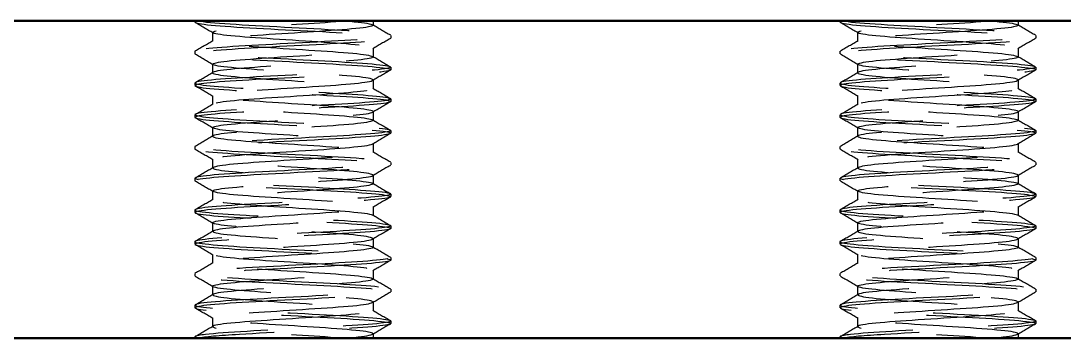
# Model space of a CAD drawing. Header units: millimetres. Extents: x 0 to 420, y 0 to 297.
# Drawn here: x 129.36 to 145.8, y 79.97 to 84.97 of the extents above; entities that cross this region are included whole.
import ezdxf

# ---------------------------------------------------------------- set-up
doc = ezdxf.new("R2010")
doc.units = ezdxf.units.MM
doc.header["$LTSCALE"] = 0.75
doc.linetypes.add('HIDDEN2', pattern=[4.7625, 3.175, -1.5875])
doc.layers.add('Hidden', color=7, linetype='HIDDEN2', lineweight=25)
doc.layers.add('Visible', color=7, linetype='Continuous', lineweight=50)

msp = doc.modelspace()

# ---------------------------------------------------------------- linework, layer by layer
at = {"layer": 'Hidden'}
for p, q in [((132.106, 84.968), (132.106, 84.948)), ((134.913, 84.968), (134.913, 84.9)), ((142.266, 84.968), (142.266, 84.948)), ((145.073, 84.968), (145.073, 84.9)), ((132.384, 84.787), (132.384, 84.65)), ((135.192, 84.739), (135.192, 84.698)), ((142.544, 84.787), (142.544, 84.65)), ((145.352, 84.739), (145.352, 84.698)), ((132.106, 84.489), (132.106, 84.448)), ((134.913, 84.537), (134.913, 84.4)), ((142.266, 84.489), (142.266, 84.448)), ((145.073, 84.537), (145.073, 84.4)), ((132.384, 84.287), (132.384, 84.15)), ((135.192, 84.239), (135.192, 84.198)), ((142.544, 84.287), (142.544, 84.15)), ((145.352, 84.239), (145.352, 84.198)), ((132.106, 83.989), (132.106, 83.948)), ((134.913, 84.037), (134.913, 83.9)), ((142.266, 83.989), (142.266, 83.948)), ((145.073, 84.037), (145.073, 83.9)), ((132.384, 83.787), (132.384, 83.65)), ((135.192, 83.739), (135.192, 83.698)), ((142.544, 83.787), (142.544, 83.65)), ((145.352, 83.739), (145.352, 83.698)), ((132.106, 83.489), (132.106, 83.448)), ((134.913, 83.537), (134.913, 83.4)), ((142.266, 83.489), (142.266, 83.448)), ((145.073, 83.537), (145.073, 83.4)), ((132.384, 83.287), (132.384, 83.15)), ((135.192, 83.239), (135.192, 83.198)), ((142.544, 83.287), (142.544, 83.15)), ((145.352, 83.239), (145.352, 83.198)), ((132.106, 82.989), (132.106, 82.948)), ((134.913, 83.037), (134.913, 82.9)), ((142.266, 82.989), (142.266, 82.948)), ((145.073, 83.037), (145.073, 82.9)), ((132.384, 82.787), (132.384, 82.65)), ((135.192, 82.739), (135.192, 82.698)), ((142.544, 82.787), (142.544, 82.65)), ((145.352, 82.739), (145.352, 82.698)), ((132.106, 82.489), (132.106, 82.448)), ((134.913, 82.537), (134.913, 82.4)), ((142.266, 82.489), (142.266, 82.448)), ((145.073, 82.537), (145.073, 82.4)), ((132.384, 82.287), (132.384, 82.15)), ((135.192, 82.239), (135.192, 82.198)), ((142.544, 82.287), (142.544, 82.15)), ((145.352, 82.239), (145.352, 82.198)), ((134.913, 82.037), (134.913, 81.9)), ((145.073, 82.037), (145.073, 81.9)), ((132.106, 81.989), (132.106, 81.948)), ((142.266, 81.989), (142.266, 81.948)), ((132.384, 81.787), (132.384, 81.65)), ((135.192, 81.739), (135.192, 81.698)), ((142.544, 81.787), (142.544, 81.65)), ((145.352, 81.739), (145.352, 81.698)), ((134.913, 81.537), (134.913, 81.4)), ((145.073, 81.537), (145.073, 81.4)), ((132.106, 81.489), (132.106, 81.448)), ((142.266, 81.489), (142.266, 81.448)), ((132.384, 81.287), (132.384, 81.15)), ((135.192, 81.239), (135.192, 81.198)), ((142.544, 81.287), (142.544, 81.15)), ((145.352, 81.239), (145.352, 81.198)), ((134.913, 81.037), (134.913, 80.9)), ((145.073, 81.037), (145.073, 80.9)), ((132.106, 80.989), (132.106, 80.948)), ((142.266, 80.989), (142.266, 80.948)), ((132.384, 80.787), (132.384, 80.65)), ((135.192, 80.739), (135.192, 80.698)), ((142.544, 80.787), (142.544, 80.65)), ((145.352, 80.739), (145.352, 80.698)), ((134.913, 80.537), (134.913, 80.4)), ((145.073, 80.537), (145.073, 80.4)), ((132.106, 80.489), (132.106, 80.448)), ((142.266, 80.489), (142.266, 80.448)), ((132.384, 80.287), (132.384, 80.15)), ((135.192, 80.239), (135.192, 80.198)), ((142.544, 80.287), (142.544, 80.15)), ((145.352, 80.239), (145.352, 80.198)), ((134.913, 80.037), (134.913, 79.968)), ((145.073, 80.037), (145.073, 79.968)), ((132.106, 79.989), (132.106, 79.968)), ((142.266, 79.989), (142.266, 79.968))]:
    msp.add_line(p, q, dxfattribs=at)
for points, knots in [([(132.158, 84.968), (131.996, 84.936), (132.25, 84.904), (132.766, 84.871), (133.281, 84.839), (134.021, 84.806), (134.535, 84.774), (135.049, 84.742), (135.301, 84.709), (135.139, 84.677), (134.977, 84.645), (134.411, 84.612), (133.787, 84.58), (133.163, 84.548), (132.522, 84.515), (132.254, 84.483), (131.986, 84.451), (132.108, 84.418), (132.546, 84.386), (132.984, 84.354), (133.707, 84.322), (134.278, 84.289), (134.849, 84.257), (135.229, 84.225), (135.188, 84.193), (135.148, 84.16), (134.691, 84.128), (134.093, 84.096), (133.495, 84.064), (132.798, 84.032), (132.42, 83.999), (132.043, 83.967), (132.011, 83.935), (132.343, 83.903), (132.675, 83.871), (133.349, 83.839), (133.96, 83.807), (134.569, 83.774), (135.075, 83.742), (135.172, 83.71), (135.27, 83.678), (134.954, 83.646), (134.414, 83.614), (133.874, 83.582), (133.146, 83.55), (132.666, 83.518), (132.187, 83.486), (131.988, 83.454), (132.187, 83.422), (132.387, 83.39), (132.972, 83.358), (133.592, 83.326), (134.212, 83.294), (134.827, 83.262), (135.069, 83.23), (135.311, 83.198), (135.165, 83.166), (134.719, 83.134), (134.258, 83.101), (133.509, 83.068), (132.941, 83.035), (132.375, 83.002), (132.03, 82.969), (132.122, 82.936), (132.213, 82.903), (132.731, 82.871), (133.355, 82.838), (133.965, 82.806), (134.634, 82.774), (134.961, 82.742), (135.294, 82.709), (135.248, 82.677), (134.853, 82.644), (134.458, 82.611), (133.742, 82.579), (133.146, 82.546), (132.55, 82.514), (132.115, 82.481), (132.106, 82.449), (132.097, 82.416), (132.513, 82.384), (133.101, 82.352), (133.688, 82.319), (134.405, 82.287), (134.815, 82.254), (135.225, 82.222), (135.302, 82.19), (134.999, 82.158), (134.697, 82.125), (134.038, 82.093), (133.419, 82.061), (132.802, 82.029), (132.268, 81.996), (132.139, 81.964), (132.01, 81.932), (132.294, 81.9), (132.82, 81.868), (133.345, 81.836), (134.076, 81.804), (134.574, 81.772), (135.071, 81.739), (135.303, 81.707), (135.131, 81.675), (134.959, 81.643), (134.395, 81.611), (133.777, 81.579), (133.161, 81.547), (132.531, 81.516), (132.261, 81.484), (131.983, 81.451), (132.107, 81.418), (132.556, 81.385), (133.004, 81.353), (133.741, 81.32), (134.313, 81.287), (134.882, 81.255), (135.247, 81.222), (135.184, 81.19), (135.121, 81.157), (134.638, 81.125), (134.029, 81.093), (133.422, 81.06), (132.733, 81.028), (132.378, 80.996), (132.024, 80.964), (132.026, 80.931), (132.384, 80.899), (132.74, 80.867), (133.425, 80.835), (134.028, 80.803), (134.629, 80.771), (135.109, 80.739), (135.181, 80.707), (135.255, 80.674), (134.894, 80.641), (134.323, 80.609), (133.756, 80.576), (133.023, 80.544), (132.572, 80.511), (132.124, 80.479), (131.985, 80.447), (132.238, 80.415), (132.489, 80.383), (133.111, 80.35), (133.732, 80.318), (134.364, 80.286), (134.95, 80.253), (135.129, 80.22), (135.305, 80.188), (135.074, 80.156), (134.576, 80.124), (134.074, 80.092), (133.333, 80.059), (132.806, 80.027), (132.491, 80.007), (132.255, 79.988), (132.158, 79.968)], [13.875934, 13.875934, 13.875934, 13.875934, 15.098656, 15.098656, 15.098656, 16.320212, 16.320212, 16.320212, 17.540627, 17.540627, 17.540627, 18.759927, 18.759927, 18.759927, 19.978139, 19.978139, 19.978139, 21.195288, 21.195288, 21.195288, 22.411399, 22.411399, 22.411399, 23.626498, 23.626498, 23.626498, 24.840609, 24.840609, 24.840609, 26.053758, 26.053758, 26.053758, 27.26597, 27.26597, 27.26597, 28.477267, 28.477267, 28.477267, 29.687675, 29.687675, 29.687675, 30.897218, 30.897218, 30.897218, 32.10592, 32.10592, 32.10592, 33.313804, 33.313804, 33.313804, 34.520894, 34.520894, 34.520894, 35.727213, 35.727213, 35.727213, 36.932784, 36.932784, 36.932784, 38.175753, 38.175753, 38.175753, 39.413974, 39.413974, 39.413974, 40.649238, 40.649238, 40.649238, 41.857464, 41.857464, 41.857464, 43.08722, 43.08722, 43.08722, 44.314363, 44.314363, 44.314363, 45.539005, 45.539005, 45.539005, 46.761252, 46.761252, 46.761252, 47.981213, 47.981213, 47.981213, 49.19899, 49.19899, 49.19899, 50.414686, 50.414686, 50.414686, 51.628402, 51.628402, 51.628402, 52.840237, 52.840237, 52.840237, 54.050289, 54.050289, 54.050289, 55.258652, 55.258652, 55.258652, 56.465423, 56.465423, 56.465423, 57.666633, 57.666633, 57.666633, 58.903767, 58.903767, 58.903767, 60.135185, 60.135185, 60.135185, 61.361347, 61.361347, 61.361347, 62.582692, 62.582692, 62.582692, 63.799643, 63.799643, 63.799643, 65.012609, 65.012609, 65.012609, 66.221984, 66.221984, 66.221984, 67.42815, 67.42815, 67.42815, 68.663005, 68.663005, 68.663005, 69.88722, 69.88722, 69.88722, 71.10254, 71.10254, 71.10254, 72.310585, 72.310585, 72.310585, 73.541054, 73.541054, 73.541054, 74.753275, 74.753275, 74.753275, 75.975721, 75.975721, 75.975721, 76.707787, 76.707787, 76.707787, 76.707787]), ([(132.158, 84.968), (132.32, 84.936), (132.888, 84.904), (133.515, 84.871), (134.141, 84.839), (134.782, 84.806), (135.047, 84.774), (135.312, 84.742), (135.184, 84.709), (134.741, 84.677), (134.298, 84.645), (133.571, 84.612), (133.001, 84.58), (132.433, 84.548), (132.06, 84.515), (132.111, 84.483), (132.161, 84.451), (132.629, 84.418), (133.232, 84.386), (133.834, 84.354), (134.53, 84.322), (134.897, 84.289), (135.264, 84.257), (135.279, 84.225), (134.933, 84.193), (134.587, 84.16), (133.904, 84.128), (133.296, 84.096), (132.689, 84.064), (132.197, 84.032), (132.118, 83.999), (132.039, 83.967), (132.377, 83.935), (132.928, 83.903), (133.479, 83.871), (134.206, 83.839), (134.672, 83.807), (135.138, 83.774), (135.312, 83.742), (135.09, 83.71), (134.868, 83.678), (134.265, 83.646), (133.643, 83.614), (133.021, 83.582), (132.422, 83.55), (132.204, 83.518), (131.986, 83.486), (132.163, 83.454), (132.63, 83.422), (133.096, 83.39), (133.82, 83.358), (134.369, 83.326), (134.918, 83.294), (135.255, 83.262), (135.18, 83.23), (135.105, 83.198), (134.623, 83.166), (134.021, 83.134), (133.401, 83.101), (132.697, 83.068), (132.351, 83.035), (132.006, 83.002), (132.042, 82.969), (132.436, 82.936), (132.829, 82.903), (133.549, 82.871), (134.15, 82.838), (134.738, 82.806), (135.171, 82.774), (135.191, 82.742), (135.211, 82.709), (134.799, 82.677), (134.21, 82.644), (133.622, 82.611), (132.899, 82.579), (132.485, 82.546), (132.071, 82.514), (131.994, 82.481), (132.301, 82.449), (132.607, 82.416), (133.274, 82.384), (133.894, 82.352), (134.514, 82.319), (135.044, 82.287), (135.164, 82.254), (135.282, 82.222), (134.983, 82.19), (134.447, 82.158), (133.912, 82.125), (133.178, 82.093), (132.688, 82.061), (132.2, 82.029), (131.988, 81.996), (132.181, 81.964), (132.374, 81.932), (132.957, 81.9), (133.58, 81.868), (134.202, 81.836), (134.821, 81.804), (135.067, 81.772), (135.312, 81.739), (135.167, 81.707), (134.72, 81.675), (134.273, 81.643), (133.554, 81.611), (132.992, 81.579), (132.433, 81.547), (132.066, 81.516), (132.109, 81.484), (132.154, 81.451), (132.632, 81.418), (133.246, 81.385), (133.857, 81.353), (134.56, 81.32), (134.919, 81.287), (135.277, 81.255), (135.27, 81.222), (134.902, 81.19), (134.536, 81.157), (133.837, 81.125), (133.232, 81.093), (132.629, 81.06), (132.161, 81.028), (132.111, 80.996), (132.06, 80.964), (132.429, 80.931), (132.994, 80.899), (133.557, 80.867), (134.278, 80.835), (134.724, 80.803), (135.169, 80.771), (135.311, 80.739), (135.066, 80.707), (134.815, 80.674), (134.174, 80.641), (133.54, 80.609), (132.912, 80.576), (132.336, 80.544), (132.164, 80.511), (131.994, 80.479), (132.233, 80.447), (132.738, 80.415), (133.239, 80.383), (133.969, 80.35), (134.49, 80.318), (135.02, 80.286), (135.297, 80.253), (135.149, 80.22), (135.003, 80.188), (134.456, 80.156), (133.837, 80.124), (133.213, 80.092), (132.559, 80.059), (132.273, 80.027), (132.103, 80.007), (132.061, 79.988), (132.158, 79.968)], [14.3984, 14.3984, 14.3984, 14.3984, 15.621123, 15.621123, 15.621123, 16.842678, 16.842678, 16.842678, 18.063093, 18.063093, 18.063093, 19.282394, 19.282394, 19.282394, 20.500605, 20.500605, 20.500605, 21.717754, 21.717754, 21.717754, 22.933865, 22.933865, 22.933865, 24.148964, 24.148964, 24.148964, 25.363076, 25.363076, 25.363076, 26.576225, 26.576225, 26.576225, 27.788436, 27.788436, 27.788436, 28.999734, 28.999734, 28.999734, 30.210142, 30.210142, 30.210142, 31.419685, 31.419685, 31.419685, 32.628386, 32.628386, 32.628386, 33.83627, 33.83627, 33.83627, 35.04336, 35.04336, 35.04336, 36.249679, 36.249679, 36.249679, 37.455251, 37.455251, 37.455251, 38.69822, 38.69822, 38.69822, 39.93644, 39.93644, 39.93644, 41.171705, 41.171705, 41.171705, 42.379931, 42.379931, 42.379931, 43.609686, 43.609686, 43.609686, 44.83683, 44.83683, 44.83683, 46.061471, 46.061471, 46.061471, 47.283719, 47.283719, 47.283719, 48.503679, 48.503679, 48.503679, 49.721456, 49.721456, 49.721456, 50.937152, 50.937152, 50.937152, 52.150869, 52.150869, 52.150869, 53.362704, 53.362704, 53.362704, 54.572755, 54.572755, 54.572755, 55.781119, 55.781119, 55.781119, 56.987889, 56.987889, 56.987889, 58.189099, 58.189099, 58.189099, 59.426233, 59.426233, 59.426233, 60.657651, 60.657651, 60.657651, 61.883813, 61.883813, 61.883813, 63.105158, 63.105158, 63.105158, 64.32211, 64.32211, 64.32211, 65.535076, 65.535076, 65.535076, 66.74445, 66.74445, 66.74445, 67.950616, 67.950616, 67.950616, 69.185472, 69.185472, 69.185472, 70.409687, 70.409687, 70.409687, 71.625007, 71.625007, 71.625007, 72.833051, 72.833051, 72.833051, 74.06352, 74.06352, 74.06352, 75.275742, 75.275742, 75.275742, 76.498187, 76.498187, 76.498187, 77.230253, 77.230253, 77.230253, 77.230253]), ([(134.474, 79.968), (134.884, 80.003), (135.024, 80.037), (134.8, 80.071), (134.577, 80.105), (134.01, 80.139), (133.474, 80.173), (132.939, 80.207), (132.479, 80.241), (132.398, 80.275), (132.318, 80.309), (132.622, 80.343), (133.111, 80.377), (133.599, 80.411), (134.231, 80.445), (134.591, 80.479), (134.95, 80.513), (135.009, 80.547), (134.727, 80.581), (134.446, 80.614), (133.849, 80.648), (133.328, 80.682), (132.808, 80.716), (132.405, 80.75), (132.385, 80.784), (132.365, 80.818), (132.727, 80.852), (133.235, 80.885), (133.743, 80.919), (134.354, 80.953), (134.671, 80.987), (134.987, 81.021), (134.982, 81.054), (134.66, 81.088), (134.338, 81.122), (133.724, 81.156), (133.22, 81.189), (132.716, 81.223), (132.36, 81.257), (132.385, 81.291), (132.41, 81.324), (132.813, 81.358), (133.332, 81.392), (133.85, 81.425), (134.442, 81.459), (134.724, 81.493), (135.005, 81.526), (134.954, 81.56), (134.604, 81.594), (134.238, 81.629), (133.575, 81.664), (133.077, 81.699), (132.585, 81.734), (132.298, 81.769), (132.411, 81.803), (132.523, 81.838), (133.024, 81.873), (133.573, 81.907), (134.12, 81.942), (134.668, 81.976), (134.845, 82.011), (135.022, 82.045), (134.816, 82.08), (134.365, 82.114), (133.922, 82.148), (133.281, 82.182), (132.861, 82.215), (132.435, 82.25), (132.272, 82.284), (132.481, 82.318), (132.689, 82.352), (133.25, 82.387), (133.79, 82.421), (134.329, 82.455), (134.801, 82.489), (134.894, 82.523), (134.987, 82.557), (134.694, 82.591), (134.209, 82.625), (133.725, 82.659), (133.09, 82.693), (132.722, 82.727), (132.355, 82.761), (132.285, 82.795), (132.558, 82.829), (132.83, 82.863), (133.421, 82.897), (133.944, 82.931), (134.466, 82.964), (134.878, 82.998), (134.911, 83.032), (134.943, 83.066), (134.595, 83.1), (134.093, 83.133), (133.591, 83.167), (132.977, 83.201), (132.649, 83.234), (132.321, 83.268), (132.306, 83.302), (132.612, 83.335), (132.928, 83.37), (133.56, 83.405), (134.079, 83.44), (134.595, 83.474), (134.952, 83.509), (134.909, 83.543), (134.868, 83.577), (134.45, 83.61), (133.928, 83.644), (133.398, 83.678), (132.804, 83.713), (132.542, 83.747), (132.28, 83.781), (132.369, 83.815), (132.749, 83.849), (133.128, 83.883), (133.764, 83.917), (134.241, 83.951), (134.715, 83.984), (134.992, 84.018), (134.89, 84.052), (134.788, 84.086), (134.319, 84.12), (133.787, 84.153), (133.239, 84.188), (132.671, 84.223), (132.471, 84.257), (132.27, 84.292), (132.454, 84.327), (132.898, 84.361), (133.333, 84.395), (133.98, 84.429), (134.412, 84.463), (134.84, 84.497), (135.021, 84.531), (134.836, 84.565), (134.646, 84.6), (134.087, 84.634), (133.538, 84.669), (133, 84.703), (132.518, 84.737), (132.41, 84.771), (132.3, 84.806), (132.588, 84.84), (133.079, 84.875), (133.522, 84.906), (134.097, 84.937), (134.474, 84.968)], [-62.831853, -62.831853, -62.831853, -62.831853, -61.546745, -61.546745, -61.546745, -60.262925, -60.262925, -60.262925, -58.980363, -58.980363, -58.980363, -57.699029, -57.699029, -57.699029, -56.418892, -56.418892, -56.418892, -55.139922, -55.139922, -55.139922, -53.862092, -53.862092, -53.862092, -52.58537, -52.58537, -52.58537, -51.309728, -51.309728, -51.309728, -50.035138, -50.035138, -50.035138, -48.761571, -48.761571, -48.761571, -47.488999, -47.488999, -47.488999, -46.217393, -46.217393, -46.217393, -44.946726, -44.946726, -44.946726, -43.676971, -43.676971, -43.676971, -42.4081, -42.4081, -42.4081, -41.082847, -41.082847, -41.082847, -39.774673, -39.774673, -39.774673, -38.470038, -38.470038, -38.470038, -37.168799, -37.168799, -37.168799, -35.870816, -35.870816, -35.870816, -34.59571, -34.59571, -34.59571, -33.303788, -33.303788, -33.303788, -32.014722, -32.014722, -32.014722, -30.728387, -30.728387, -30.728387, -29.444656, -29.444656, -29.444656, -28.163408, -28.163408, -28.163408, -26.884522, -26.884522, -26.884522, -25.607879, -25.607879, -25.607879, -24.333366, -24.333366, -24.333366, -23.060866, -23.060866, -23.060866, -21.790269, -21.790269, -21.790269, -20.521464, -20.521464, -20.521464, -19.2134, -19.2134, -19.2134, -17.912271, -17.912271, -17.912271, -16.641679, -16.641679, -16.641679, -15.352658, -15.352658, -15.352658, -14.068973, -14.068973, -14.068973, -12.790133, -12.790133, -12.790133, -11.515664, -11.515664, -11.515664, -10.24511, -10.24511, -10.24511, -8.937218, -8.937218, -8.937218, -7.629671, -7.629671, -7.629671, -6.346354, -6.346354, -6.346354, -5.072199, -5.072199, -5.072199, -3.765408, -3.765408, -3.765408, -2.482862, -2.482862, -2.482862, -1.178357, -1.178357, -1.178357, 0, 0, 0, 0]), ([(134.474, 84.968), (134.884, 84.934), (135.024, 84.9), (134.8, 84.866), (134.577, 84.832), (134.01, 84.798), (133.474, 84.764), (132.939, 84.73), (132.479, 84.696), (132.398, 84.662), (132.318, 84.628), (132.622, 84.594), (133.111, 84.56), (133.599, 84.526), (134.231, 84.492), (134.591, 84.458), (134.95, 84.424), (135.009, 84.39), (134.727, 84.356), (134.446, 84.322), (133.849, 84.289), (133.328, 84.255), (132.808, 84.221), (132.405, 84.187), (132.385, 84.153), (132.365, 84.119), (132.727, 84.085), (133.235, 84.052), (133.743, 84.018), (134.354, 83.984), (134.671, 83.95), (134.987, 83.916), (134.982, 83.883), (134.66, 83.849), (134.338, 83.815), (133.724, 83.781), (133.22, 83.748), (132.716, 83.714), (132.36, 83.68), (132.385, 83.646), (132.41, 83.613), (132.813, 83.579), (133.332, 83.545), (133.85, 83.512), (134.442, 83.478), (134.724, 83.444), (135.005, 83.411), (134.954, 83.377), (134.604, 83.343), (134.238, 83.308), (133.575, 83.273), (133.077, 83.238), (132.585, 83.203), (132.298, 83.168), (132.411, 83.134), (132.523, 83.099), (133.024, 83.064), (133.573, 83.03), (134.12, 82.995), (134.668, 82.961), (134.845, 82.926), (135.022, 82.892), (134.816, 82.857), (134.365, 82.823), (133.922, 82.789), (133.281, 82.755), (132.861, 82.722), (132.435, 82.687), (132.272, 82.653), (132.481, 82.619), (132.689, 82.585), (133.25, 82.55), (133.79, 82.516), (134.329, 82.482), (134.801, 82.448), (134.894, 82.414), (134.987, 82.38), (134.694, 82.346), (134.209, 82.312), (133.725, 82.278), (133.09, 82.244), (132.722, 82.21), (132.355, 82.176), (132.285, 82.142), (132.558, 82.108), (132.83, 82.074), (133.421, 82.04), (133.944, 82.006), (134.466, 81.972), (134.878, 81.939), (134.911, 81.905), (134.943, 81.871), (134.595, 81.837), (134.093, 81.804), (133.591, 81.77), (132.977, 81.736), (132.649, 81.703), (132.321, 81.669), (132.306, 81.635), (132.612, 81.602), (132.928, 81.567), (133.56, 81.532), (134.079, 81.497), (134.595, 81.463), (134.952, 81.428), (134.909, 81.394), (134.868, 81.36), (134.45, 81.327), (133.928, 81.293), (133.398, 81.259), (132.804, 81.224), (132.542, 81.19), (132.28, 81.156), (132.369, 81.122), (132.749, 81.088), (133.128, 81.054), (133.764, 81.02), (134.241, 80.986), (134.715, 80.952), (134.992, 80.919), (134.89, 80.885), (134.788, 80.851), (134.319, 80.817), (133.787, 80.784), (133.239, 80.749), (132.671, 80.714), (132.471, 80.68), (132.27, 80.645), (132.454, 80.61), (132.898, 80.576), (133.333, 80.542), (133.98, 80.508), (134.412, 80.474), (134.84, 80.44), (135.021, 80.406), (134.836, 80.372), (134.646, 80.337), (134.087, 80.303), (133.538, 80.268), (133, 80.234), (132.518, 80.2), (132.41, 80.166), (132.3, 80.131), (132.588, 80.097), (133.079, 80.062), (133.522, 80.031), (134.097, 80), (134.474, 79.968)], [2.020572, 2.020572, 2.020572, 2.020572, 3.305681, 3.305681, 3.305681, 4.5895, 4.5895, 4.5895, 5.872062, 5.872062, 5.872062, 7.153397, 7.153397, 7.153397, 8.433534, 8.433534, 8.433534, 9.712503, 9.712503, 9.712503, 10.990334, 10.990334, 10.990334, 12.267056, 12.267056, 12.267056, 13.542697, 13.542697, 13.542697, 14.817288, 14.817288, 14.817288, 16.090855, 16.090855, 16.090855, 17.363427, 17.363427, 17.363427, 18.635033, 18.635033, 18.635033, 19.905699, 19.905699, 19.905699, 21.175454, 21.175454, 21.175454, 22.444326, 22.444326, 22.444326, 23.769579, 23.769579, 23.769579, 25.077753, 25.077753, 25.077753, 26.382387, 26.382387, 26.382387, 27.683626, 27.683626, 27.683626, 28.981609, 28.981609, 28.981609, 30.256716, 30.256716, 30.256716, 31.548638, 31.548638, 31.548638, 32.837703, 32.837703, 32.837703, 34.124039, 34.124039, 34.124039, 35.407769, 35.407769, 35.407769, 36.689018, 36.689018, 36.689018, 37.967904, 37.967904, 37.967904, 39.244546, 39.244546, 39.244546, 40.51906, 40.51906, 40.51906, 41.791559, 41.791559, 41.791559, 43.062156, 43.062156, 43.062156, 44.330962, 44.330962, 44.330962, 45.639026, 45.639026, 45.639026, 46.940154, 46.940154, 46.940154, 48.210746, 48.210746, 48.210746, 49.499767, 49.499767, 49.499767, 50.783452, 50.783452, 50.783452, 52.062293, 52.062293, 52.062293, 53.336762, 53.336762, 53.336762, 54.607316, 54.607316, 54.607316, 55.915208, 55.915208, 55.915208, 57.222755, 57.222755, 57.222755, 58.506072, 58.506072, 58.506072, 59.780226, 59.780226, 59.780226, 61.087017, 61.087017, 61.087017, 62.369563, 62.369563, 62.369563, 63.674068, 63.674068, 63.674068, 64.852426, 64.852426, 64.852426, 64.852426]), ([(142.318, 84.968), (142.156, 84.936), (142.41, 84.904), (142.926, 84.871), (143.441, 84.839), (144.181, 84.806), (144.695, 84.774), (145.209, 84.742), (145.461, 84.709), (145.299, 84.677), (145.137, 84.645), (144.571, 84.612), (143.947, 84.58), (143.323, 84.548), (142.682, 84.515), (142.414, 84.483), (142.146, 84.451), (142.268, 84.418), (142.706, 84.386), (143.144, 84.354), (143.867, 84.322), (144.438, 84.289), (145.009, 84.257), (145.389, 84.225), (145.348, 84.193), (145.308, 84.16), (144.851, 84.128), (144.253, 84.096), (143.655, 84.064), (142.958, 84.032), (142.58, 83.999), (142.203, 83.967), (142.171, 83.935), (142.503, 83.903), (142.835, 83.871), (143.509, 83.839), (144.12, 83.807), (144.729, 83.774), (145.235, 83.742), (145.332, 83.71), (145.43, 83.678), (145.114, 83.646), (144.574, 83.614), (144.034, 83.582), (143.306, 83.55), (142.826, 83.518), (142.347, 83.486), (142.148, 83.454), (142.347, 83.422), (142.547, 83.39), (143.132, 83.358), (143.752, 83.326), (144.372, 83.294), (144.987, 83.262), (145.229, 83.23), (145.471, 83.198), (145.325, 83.166), (144.879, 83.134), (144.418, 83.101), (143.669, 83.068), (143.101, 83.035), (142.535, 83.002), (142.19, 82.969), (142.282, 82.936), (142.373, 82.903), (142.891, 82.871), (143.515, 82.838), (144.125, 82.806), (144.794, 82.774), (145.121, 82.742), (145.454, 82.709), (145.408, 82.677), (145.013, 82.644), (144.618, 82.611), (143.902, 82.579), (143.306, 82.546), (142.71, 82.514), (142.275, 82.481), (142.266, 82.449), (142.257, 82.416), (142.673, 82.384), (143.261, 82.352), (143.848, 82.319), (144.565, 82.287), (144.975, 82.254), (145.385, 82.222), (145.462, 82.19), (145.159, 82.158), (144.857, 82.125), (144.198, 82.093), (143.579, 82.061), (142.962, 82.029), (142.428, 81.996), (142.299, 81.964), (142.17, 81.932), (142.454, 81.9), (142.98, 81.868), (143.505, 81.836), (144.236, 81.804), (144.734, 81.772), (145.231, 81.739), (145.463, 81.707), (145.291, 81.675), (145.119, 81.643), (144.555, 81.611), (143.937, 81.579), (143.321, 81.547), (142.691, 81.516), (142.421, 81.484), (142.143, 81.451), (142.267, 81.418), (142.716, 81.385), (143.164, 81.353), (143.901, 81.32), (144.473, 81.287), (145.042, 81.255), (145.407, 81.222), (145.344, 81.19), (145.281, 81.157), (144.798, 81.125), (144.189, 81.093), (143.582, 81.06), (142.893, 81.028), (142.538, 80.996), (142.184, 80.964), (142.186, 80.931), (142.544, 80.899), (142.9, 80.867), (143.585, 80.835), (144.188, 80.803), (144.789, 80.771), (145.269, 80.739), (145.341, 80.707), (145.415, 80.674), (145.054, 80.641), (144.483, 80.609), (143.916, 80.576), (143.183, 80.544), (142.732, 80.511), (142.284, 80.479), (142.145, 80.447), (142.398, 80.415), (142.649, 80.383), (143.271, 80.35), (143.892, 80.318), (144.524, 80.286), (145.11, 80.253), (145.289, 80.22), (145.465, 80.188), (145.234, 80.156), (144.736, 80.124), (144.234, 80.092), (143.493, 80.059), (142.966, 80.027), (142.651, 80.007), (142.415, 79.988), (142.318, 79.968)], [13.875934, 13.875934, 13.875934, 13.875934, 15.098656, 15.098656, 15.098656, 16.320212, 16.320212, 16.320212, 17.540627, 17.540627, 17.540627, 18.759927, 18.759927, 18.759927, 19.978139, 19.978139, 19.978139, 21.195288, 21.195288, 21.195288, 22.411399, 22.411399, 22.411399, 23.626498, 23.626498, 23.626498, 24.840609, 24.840609, 24.840609, 26.053758, 26.053758, 26.053758, 27.26597, 27.26597, 27.26597, 28.477267, 28.477267, 28.477267, 29.687675, 29.687675, 29.687675, 30.897218, 30.897218, 30.897218, 32.10592, 32.10592, 32.10592, 33.313804, 33.313804, 33.313804, 34.520894, 34.520894, 34.520894, 35.727213, 35.727213, 35.727213, 36.932784, 36.932784, 36.932784, 38.175753, 38.175753, 38.175753, 39.413974, 39.413974, 39.413974, 40.649238, 40.649238, 40.649238, 41.857464, 41.857464, 41.857464, 43.08722, 43.08722, 43.08722, 44.314363, 44.314363, 44.314363, 45.539005, 45.539005, 45.539005, 46.761252, 46.761252, 46.761252, 47.981213, 47.981213, 47.981213, 49.19899, 49.19899, 49.19899, 50.414686, 50.414686, 50.414686, 51.628402, 51.628402, 51.628402, 52.840237, 52.840237, 52.840237, 54.050289, 54.050289, 54.050289, 55.258652, 55.258652, 55.258652, 56.465423, 56.465423, 56.465423, 57.666633, 57.666633, 57.666633, 58.903767, 58.903767, 58.903767, 60.135185, 60.135185, 60.135185, 61.361347, 61.361347, 61.361347, 62.582692, 62.582692, 62.582692, 63.799643, 63.799643, 63.799643, 65.012609, 65.012609, 65.012609, 66.221984, 66.221984, 66.221984, 67.42815, 67.42815, 67.42815, 68.663005, 68.663005, 68.663005, 69.88722, 69.88722, 69.88722, 71.10254, 71.10254, 71.10254, 72.310585, 72.310585, 72.310585, 73.541054, 73.541054, 73.541054, 74.753275, 74.753275, 74.753275, 75.975721, 75.975721, 75.975721, 76.707787, 76.707787, 76.707787, 76.707787]), ([(142.318, 84.968), (142.48, 84.936), (143.048, 84.904), (143.675, 84.871), (144.301, 84.839), (144.942, 84.806), (145.207, 84.774), (145.472, 84.742), (145.344, 84.709), (144.901, 84.677), (144.458, 84.645), (143.731, 84.612), (143.161, 84.58), (142.593, 84.548), (142.22, 84.515), (142.271, 84.483), (142.321, 84.451), (142.789, 84.418), (143.392, 84.386), (143.994, 84.354), (144.69, 84.322), (145.057, 84.289), (145.424, 84.257), (145.439, 84.225), (145.093, 84.193), (144.747, 84.16), (144.064, 84.128), (143.456, 84.096), (142.849, 84.064), (142.357, 84.032), (142.278, 83.999), (142.199, 83.967), (142.537, 83.935), (143.088, 83.903), (143.639, 83.871), (144.366, 83.839), (144.832, 83.807), (145.298, 83.774), (145.472, 83.742), (145.25, 83.71), (145.028, 83.678), (144.425, 83.646), (143.803, 83.614), (143.181, 83.582), (142.582, 83.55), (142.364, 83.518), (142.146, 83.486), (142.323, 83.454), (142.79, 83.422), (143.256, 83.39), (143.98, 83.358), (144.529, 83.326), (145.078, 83.294), (145.415, 83.262), (145.34, 83.23), (145.265, 83.198), (144.783, 83.166), (144.181, 83.134), (143.561, 83.101), (142.857, 83.068), (142.511, 83.035), (142.166, 83.002), (142.202, 82.969), (142.596, 82.936), (142.989, 82.903), (143.709, 82.871), (144.31, 82.838), (144.898, 82.806), (145.331, 82.774), (145.351, 82.742), (145.371, 82.709), (144.959, 82.677), (144.37, 82.644), (143.782, 82.611), (143.059, 82.579), (142.645, 82.546), (142.231, 82.514), (142.154, 82.481), (142.461, 82.449), (142.767, 82.416), (143.434, 82.384), (144.054, 82.352), (144.674, 82.319), (145.204, 82.287), (145.324, 82.254), (145.442, 82.222), (145.143, 82.19), (144.607, 82.158), (144.072, 82.125), (143.338, 82.093), (142.848, 82.061), (142.36, 82.029), (142.148, 81.996), (142.341, 81.964), (142.534, 81.932), (143.117, 81.9), (143.74, 81.868), (144.362, 81.836), (144.981, 81.804), (145.227, 81.772), (145.472, 81.739), (145.327, 81.707), (144.88, 81.675), (144.433, 81.643), (143.714, 81.611), (143.152, 81.579), (142.593, 81.547), (142.226, 81.516), (142.269, 81.484), (142.314, 81.451), (142.792, 81.418), (143.406, 81.385), (144.017, 81.353), (144.72, 81.32), (145.079, 81.287), (145.437, 81.255), (145.43, 81.222), (145.062, 81.19), (144.696, 81.157), (143.997, 81.125), (143.392, 81.093), (142.789, 81.06), (142.321, 81.028), (142.271, 80.996), (142.22, 80.964), (142.589, 80.931), (143.154, 80.899), (143.717, 80.867), (144.438, 80.835), (144.884, 80.803), (145.329, 80.771), (145.471, 80.739), (145.226, 80.707), (144.975, 80.674), (144.334, 80.641), (143.7, 80.609), (143.072, 80.576), (142.496, 80.544), (142.324, 80.511), (142.154, 80.479), (142.393, 80.447), (142.898, 80.415), (143.399, 80.383), (144.129, 80.35), (144.65, 80.318), (145.18, 80.286), (145.457, 80.253), (145.309, 80.22), (145.163, 80.188), (144.616, 80.156), (143.997, 80.124), (143.373, 80.092), (142.719, 80.059), (142.433, 80.027), (142.263, 80.007), (142.221, 79.988), (142.318, 79.968)], [14.3984, 14.3984, 14.3984, 14.3984, 15.621123, 15.621123, 15.621123, 16.842678, 16.842678, 16.842678, 18.063093, 18.063093, 18.063093, 19.282394, 19.282394, 19.282394, 20.500605, 20.500605, 20.500605, 21.717754, 21.717754, 21.717754, 22.933865, 22.933865, 22.933865, 24.148964, 24.148964, 24.148964, 25.363076, 25.363076, 25.363076, 26.576225, 26.576225, 26.576225, 27.788436, 27.788436, 27.788436, 28.999734, 28.999734, 28.999734, 30.210142, 30.210142, 30.210142, 31.419685, 31.419685, 31.419685, 32.628386, 32.628386, 32.628386, 33.83627, 33.83627, 33.83627, 35.04336, 35.04336, 35.04336, 36.249679, 36.249679, 36.249679, 37.455251, 37.455251, 37.455251, 38.69822, 38.69822, 38.69822, 39.93644, 39.93644, 39.93644, 41.171705, 41.171705, 41.171705, 42.379931, 42.379931, 42.379931, 43.609686, 43.609686, 43.609686, 44.83683, 44.83683, 44.83683, 46.061471, 46.061471, 46.061471, 47.283719, 47.283719, 47.283719, 48.503679, 48.503679, 48.503679, 49.721456, 49.721456, 49.721456, 50.937152, 50.937152, 50.937152, 52.150869, 52.150869, 52.150869, 53.362704, 53.362704, 53.362704, 54.572755, 54.572755, 54.572755, 55.781119, 55.781119, 55.781119, 56.987889, 56.987889, 56.987889, 58.189099, 58.189099, 58.189099, 59.426233, 59.426233, 59.426233, 60.657651, 60.657651, 60.657651, 61.883813, 61.883813, 61.883813, 63.105158, 63.105158, 63.105158, 64.32211, 64.32211, 64.32211, 65.535076, 65.535076, 65.535076, 66.74445, 66.74445, 66.74445, 67.950616, 67.950616, 67.950616, 69.185472, 69.185472, 69.185472, 70.409687, 70.409687, 70.409687, 71.625007, 71.625007, 71.625007, 72.833051, 72.833051, 72.833051, 74.06352, 74.06352, 74.06352, 75.275742, 75.275742, 75.275742, 76.498187, 76.498187, 76.498187, 77.230253, 77.230253, 77.230253, 77.230253]), ([(144.634, 79.968), (145.044, 80.003), (145.184, 80.037), (144.96, 80.071), (144.737, 80.105), (144.17, 80.139), (143.634, 80.173), (143.099, 80.207), (142.639, 80.241), (142.558, 80.275), (142.478, 80.309), (142.782, 80.343), (143.271, 80.377), (143.759, 80.411), (144.391, 80.445), (144.751, 80.479), (145.11, 80.513), (145.169, 80.547), (144.887, 80.581), (144.606, 80.614), (144.009, 80.648), (143.488, 80.682), (142.968, 80.716), (142.565, 80.75), (142.545, 80.784), (142.525, 80.818), (142.887, 80.852), (143.395, 80.885), (143.903, 80.919), (144.514, 80.953), (144.831, 80.987), (145.147, 81.021), (145.142, 81.054), (144.82, 81.088), (144.498, 81.122), (143.884, 81.156), (143.38, 81.189), (142.876, 81.223), (142.52, 81.257), (142.545, 81.291), (142.57, 81.324), (142.973, 81.358), (143.492, 81.392), (144.01, 81.425), (144.602, 81.459), (144.884, 81.493), (145.165, 81.526), (145.114, 81.56), (144.764, 81.594), (144.398, 81.629), (143.735, 81.664), (143.237, 81.699), (142.745, 81.734), (142.458, 81.769), (142.571, 81.803), (142.683, 81.838), (143.184, 81.873), (143.733, 81.907), (144.28, 81.942), (144.828, 81.976), (145.005, 82.011), (145.182, 82.045), (144.976, 82.08), (144.525, 82.114), (144.082, 82.148), (143.441, 82.182), (143.021, 82.215), (142.595, 82.25), (142.432, 82.284), (142.641, 82.318), (142.849, 82.352), (143.41, 82.387), (143.95, 82.421), (144.489, 82.455), (144.961, 82.489), (145.054, 82.523), (145.147, 82.557), (144.854, 82.591), (144.369, 82.625), (143.885, 82.659), (143.25, 82.693), (142.882, 82.727), (142.515, 82.761), (142.445, 82.795), (142.718, 82.829), (142.99, 82.863), (143.581, 82.897), (144.104, 82.931), (144.626, 82.964), (145.038, 82.998), (145.071, 83.032), (145.103, 83.066), (144.755, 83.1), (144.253, 83.133), (143.751, 83.167), (143.137, 83.201), (142.809, 83.234), (142.481, 83.268), (142.466, 83.302), (142.772, 83.335), (143.088, 83.37), (143.72, 83.405), (144.239, 83.44), (144.755, 83.474), (145.112, 83.509), (145.069, 83.543), (145.028, 83.577), (144.61, 83.61), (144.088, 83.644), (143.558, 83.678), (142.964, 83.713), (142.702, 83.747), (142.44, 83.781), (142.529, 83.815), (142.909, 83.849), (143.288, 83.883), (143.924, 83.917), (144.401, 83.951), (144.875, 83.984), (145.152, 84.018), (145.05, 84.052), (144.948, 84.086), (144.479, 84.12), (143.947, 84.153), (143.399, 84.188), (142.831, 84.223), (142.631, 84.257), (142.43, 84.292), (142.614, 84.327), (143.058, 84.361), (143.493, 84.395), (144.14, 84.429), (144.572, 84.463), (145, 84.497), (145.181, 84.531), (144.996, 84.565), (144.806, 84.6), (144.247, 84.634), (143.698, 84.669), (143.16, 84.703), (142.678, 84.737), (142.57, 84.771), (142.46, 84.806), (142.748, 84.84), (143.239, 84.875), (143.682, 84.906), (144.257, 84.937), (144.634, 84.968)], [-62.831853, -62.831853, -62.831853, -62.831853, -61.546745, -61.546745, -61.546745, -60.262925, -60.262925, -60.262925, -58.980363, -58.980363, -58.980363, -57.699029, -57.699029, -57.699029, -56.418892, -56.418892, -56.418892, -55.139922, -55.139922, -55.139922, -53.862092, -53.862092, -53.862092, -52.58537, -52.58537, -52.58537, -51.309728, -51.309728, -51.309728, -50.035138, -50.035138, -50.035138, -48.761571, -48.761571, -48.761571, -47.488999, -47.488999, -47.488999, -46.217393, -46.217393, -46.217393, -44.946726, -44.946726, -44.946726, -43.676971, -43.676971, -43.676971, -42.4081, -42.4081, -42.4081, -41.082847, -41.082847, -41.082847, -39.774673, -39.774673, -39.774673, -38.470038, -38.470038, -38.470038, -37.168799, -37.168799, -37.168799, -35.870816, -35.870816, -35.870816, -34.59571, -34.59571, -34.59571, -33.303788, -33.303788, -33.303788, -32.014722, -32.014722, -32.014722, -30.728387, -30.728387, -30.728387, -29.444656, -29.444656, -29.444656, -28.163408, -28.163408, -28.163408, -26.884522, -26.884522, -26.884522, -25.607879, -25.607879, -25.607879, -24.333366, -24.333366, -24.333366, -23.060866, -23.060866, -23.060866, -21.790269, -21.790269, -21.790269, -20.521464, -20.521464, -20.521464, -19.2134, -19.2134, -19.2134, -17.912271, -17.912271, -17.912271, -16.641679, -16.641679, -16.641679, -15.352658, -15.352658, -15.352658, -14.068973, -14.068973, -14.068973, -12.790133, -12.790133, -12.790133, -11.515664, -11.515664, -11.515664, -10.24511, -10.24511, -10.24511, -8.937218, -8.937218, -8.937218, -7.629671, -7.629671, -7.629671, -6.346354, -6.346354, -6.346354, -5.072199, -5.072199, -5.072199, -3.765408, -3.765408, -3.765408, -2.482862, -2.482862, -2.482862, -1.178357, -1.178357, -1.178357, 0, 0, 0, 0]), ([(144.634, 84.968), (145.044, 84.934), (145.184, 84.9), (144.96, 84.866), (144.737, 84.832), (144.17, 84.798), (143.634, 84.764), (143.099, 84.73), (142.639, 84.696), (142.558, 84.662), (142.478, 84.628), (142.782, 84.594), (143.271, 84.56), (143.759, 84.526), (144.391, 84.492), (144.751, 84.458), (145.11, 84.424), (145.169, 84.39), (144.887, 84.356), (144.606, 84.322), (144.009, 84.289), (143.488, 84.255), (142.968, 84.221), (142.565, 84.187), (142.545, 84.153), (142.525, 84.119), (142.887, 84.085), (143.395, 84.052), (143.903, 84.018), (144.514, 83.984), (144.831, 83.95), (145.147, 83.916), (145.142, 83.883), (144.82, 83.849), (144.498, 83.815), (143.884, 83.781), (143.38, 83.748), (142.876, 83.714), (142.52, 83.68), (142.545, 83.646), (142.57, 83.613), (142.973, 83.579), (143.492, 83.545), (144.01, 83.512), (144.602, 83.478), (144.884, 83.444), (145.165, 83.411), (145.114, 83.377), (144.764, 83.343), (144.398, 83.308), (143.735, 83.273), (143.237, 83.238), (142.745, 83.203), (142.458, 83.168), (142.571, 83.134), (142.683, 83.099), (143.184, 83.064), (143.733, 83.03), (144.28, 82.995), (144.828, 82.961), (145.005, 82.926), (145.182, 82.892), (144.976, 82.857), (144.525, 82.823), (144.082, 82.789), (143.441, 82.755), (143.021, 82.722), (142.595, 82.687), (142.432, 82.653), (142.641, 82.619), (142.849, 82.585), (143.41, 82.55), (143.95, 82.516), (144.489, 82.482), (144.961, 82.448), (145.054, 82.414), (145.147, 82.38), (144.854, 82.346), (144.369, 82.312), (143.885, 82.278), (143.25, 82.244), (142.882, 82.21), (142.515, 82.176), (142.445, 82.142), (142.718, 82.108), (142.99, 82.074), (143.581, 82.04), (144.104, 82.006), (144.626, 81.972), (145.038, 81.939), (145.071, 81.905), (145.103, 81.871), (144.755, 81.837), (144.253, 81.804), (143.751, 81.77), (143.137, 81.736), (142.809, 81.703), (142.481, 81.669), (142.466, 81.635), (142.772, 81.602), (143.088, 81.567), (143.72, 81.532), (144.239, 81.497), (144.755, 81.463), (145.112, 81.428), (145.069, 81.394), (145.028, 81.36), (144.61, 81.327), (144.088, 81.293), (143.558, 81.259), (142.964, 81.224), (142.702, 81.19), (142.44, 81.156), (142.529, 81.122), (142.909, 81.088), (143.288, 81.054), (143.924, 81.02), (144.401, 80.986), (144.875, 80.952), (145.152, 80.919), (145.05, 80.885), (144.948, 80.851), (144.479, 80.817), (143.947, 80.784), (143.399, 80.749), (142.831, 80.714), (142.631, 80.68), (142.43, 80.645), (142.614, 80.61), (143.058, 80.576), (143.493, 80.542), (144.14, 80.508), (144.572, 80.474), (145, 80.44), (145.181, 80.406), (144.996, 80.372), (144.806, 80.337), (144.247, 80.303), (143.698, 80.268), (143.16, 80.234), (142.678, 80.2), (142.57, 80.166), (142.46, 80.131), (142.748, 80.097), (143.239, 80.062), (143.682, 80.031), (144.257, 80), (144.634, 79.968)], [2.020572, 2.020572, 2.020572, 2.020572, 3.305681, 3.305681, 3.305681, 4.5895, 4.5895, 4.5895, 5.872062, 5.872062, 5.872062, 7.153397, 7.153397, 7.153397, 8.433534, 8.433534, 8.433534, 9.712503, 9.712503, 9.712503, 10.990334, 10.990334, 10.990334, 12.267056, 12.267056, 12.267056, 13.542697, 13.542697, 13.542697, 14.817288, 14.817288, 14.817288, 16.090855, 16.090855, 16.090855, 17.363427, 17.363427, 17.363427, 18.635033, 18.635033, 18.635033, 19.905699, 19.905699, 19.905699, 21.175454, 21.175454, 21.175454, 22.444326, 22.444326, 22.444326, 23.769579, 23.769579, 23.769579, 25.077753, 25.077753, 25.077753, 26.382387, 26.382387, 26.382387, 27.683626, 27.683626, 27.683626, 28.981609, 28.981609, 28.981609, 30.256716, 30.256716, 30.256716, 31.548638, 31.548638, 31.548638, 32.837703, 32.837703, 32.837703, 34.124039, 34.124039, 34.124039, 35.407769, 35.407769, 35.407769, 36.689018, 36.689018, 36.689018, 37.967904, 37.967904, 37.967904, 39.244546, 39.244546, 39.244546, 40.51906, 40.51906, 40.51906, 41.791559, 41.791559, 41.791559, 43.062156, 43.062156, 43.062156, 44.330962, 44.330962, 44.330962, 45.639026, 45.639026, 45.639026, 46.940154, 46.940154, 46.940154, 48.210746, 48.210746, 48.210746, 49.499767, 49.499767, 49.499767, 50.783452, 50.783452, 50.783452, 52.062293, 52.062293, 52.062293, 53.336762, 53.336762, 53.336762, 54.607316, 54.607316, 54.607316, 55.915208, 55.915208, 55.915208, 57.222755, 57.222755, 57.222755, 58.506072, 58.506072, 58.506072, 59.780226, 59.780226, 59.780226, 61.087017, 61.087017, 61.087017, 62.369563, 62.369563, 62.369563, 63.674068, 63.674068, 63.674068, 64.852426, 64.852426, 64.852426, 64.852426])]:
    msp.add_open_spline(points, degree=3, knots=knots, dxfattribs=at)
for points in [[(132.392, 84.778), (132.298, 84.832), (132.205, 84.887), (132.112, 84.941)], [(134.906, 84.909), (134.999, 84.855), (135.092, 84.8), (135.185, 84.746)], [(142.552, 84.778), (142.458, 84.832), (142.365, 84.887), (142.272, 84.941)], [(145.066, 84.909), (145.159, 84.855), (145.252, 84.8), (145.345, 84.746)], [(132.112, 84.496), (132.205, 84.55), (132.298, 84.605), (132.392, 84.659)], [(135.185, 84.691), (135.092, 84.637), (134.999, 84.582), (134.906, 84.528)], [(142.272, 84.496), (142.365, 84.55), (142.458, 84.605), (142.552, 84.659)], [(145.345, 84.691), (145.252, 84.637), (145.159, 84.582), (145.066, 84.528)], [(132.392, 84.278), (132.298, 84.332), (132.205, 84.387), (132.112, 84.441)], [(134.906, 84.409), (134.999, 84.355), (135.092, 84.3), (135.185, 84.246)], [(142.552, 84.278), (142.458, 84.332), (142.365, 84.387), (142.272, 84.441)], [(145.066, 84.409), (145.159, 84.355), (145.252, 84.3), (145.345, 84.246)], [(132.112, 83.996), (132.205, 84.05), (132.298, 84.105), (132.392, 84.159)], [(135.185, 84.191), (135.092, 84.137), (134.999, 84.082), (134.906, 84.028)], [(142.272, 83.996), (142.365, 84.05), (142.458, 84.105), (142.552, 84.159)], [(145.345, 84.191), (145.252, 84.137), (145.159, 84.082), (145.066, 84.028)], [(132.392, 83.778), (132.298, 83.832), (132.205, 83.887), (132.112, 83.941)], [(134.906, 83.909), (134.999, 83.855), (135.092, 83.8), (135.185, 83.746)], [(142.552, 83.778), (142.458, 83.832), (142.365, 83.887), (142.272, 83.941)], [(145.066, 83.909), (145.159, 83.855), (145.252, 83.8), (145.345, 83.746)], [(132.112, 83.496), (132.205, 83.55), (132.298, 83.605), (132.392, 83.659)], [(135.185, 83.691), (135.092, 83.637), (134.999, 83.582), (134.906, 83.528)], [(142.272, 83.496), (142.365, 83.55), (142.458, 83.605), (142.552, 83.659)], [(145.345, 83.691), (145.252, 83.637), (145.159, 83.582), (145.066, 83.528)], [(132.392, 83.278), (132.298, 83.332), (132.205, 83.387), (132.112, 83.441)], [(134.906, 83.409), (134.999, 83.355), (135.092, 83.3), (135.185, 83.246)], [(142.552, 83.278), (142.458, 83.332), (142.365, 83.387), (142.272, 83.441)], [(145.066, 83.409), (145.159, 83.355), (145.252, 83.3), (145.345, 83.246)], [(132.112, 82.996), (132.205, 83.05), (132.298, 83.105), (132.392, 83.159)], [(135.185, 83.191), (135.092, 83.137), (134.999, 83.082), (134.906, 83.028)], [(142.272, 82.996), (142.365, 83.05), (142.458, 83.105), (142.552, 83.159)], [(145.345, 83.191), (145.252, 83.137), (145.159, 83.082), (145.066, 83.028)], [(132.392, 82.778), (132.298, 82.832), (132.205, 82.887), (132.112, 82.941)], [(134.906, 82.909), (134.999, 82.855), (135.092, 82.8), (135.185, 82.746)], [(142.552, 82.778), (142.458, 82.832), (142.365, 82.887), (142.272, 82.941)], [(145.066, 82.909), (145.159, 82.855), (145.252, 82.8), (145.345, 82.746)], [(132.112, 82.496), (132.205, 82.55), (132.298, 82.605), (132.392, 82.659)], [(135.185, 82.691), (135.092, 82.637), (134.999, 82.582), (134.906, 82.528)], [(142.272, 82.496), (142.365, 82.55), (142.458, 82.605), (142.552, 82.659)], [(145.345, 82.691), (145.252, 82.637), (145.159, 82.582), (145.066, 82.528)], [(132.392, 82.278), (132.298, 82.332), (132.205, 82.387), (132.112, 82.441)], [(134.906, 82.409), (134.999, 82.355), (135.092, 82.3), (135.185, 82.246)], [(142.552, 82.278), (142.458, 82.332), (142.365, 82.387), (142.272, 82.441)], [(145.066, 82.409), (145.159, 82.355), (145.252, 82.3), (145.345, 82.246)], [(132.112, 81.996), (132.205, 82.05), (132.298, 82.105), (132.392, 82.159)], [(135.185, 82.191), (135.092, 82.137), (134.999, 82.082), (134.906, 82.028)], [(142.272, 81.996), (142.365, 82.05), (142.458, 82.105), (142.552, 82.159)], [(145.345, 82.191), (145.252, 82.137), (145.159, 82.082), (145.066, 82.028)], [(132.392, 81.778), (132.298, 81.832), (132.205, 81.887), (132.112, 81.941)], [(134.906, 81.909), (134.999, 81.855), (135.092, 81.8), (135.185, 81.746)], [(142.552, 81.778), (142.458, 81.832), (142.365, 81.887), (142.272, 81.941)], [(145.066, 81.909), (145.159, 81.855), (145.252, 81.8), (145.345, 81.746)], [(135.185, 81.691), (135.092, 81.637), (134.999, 81.582), (134.906, 81.528)], [(145.345, 81.691), (145.252, 81.637), (145.159, 81.582), (145.066, 81.528)], [(132.112, 81.496), (132.205, 81.55), (132.298, 81.605), (132.392, 81.659)], [(142.272, 81.496), (142.365, 81.55), (142.458, 81.605), (142.552, 81.659)], [(132.392, 81.278), (132.298, 81.332), (132.205, 81.387), (132.112, 81.441)], [(134.906, 81.409), (134.999, 81.355), (135.092, 81.3), (135.185, 81.246)], [(142.552, 81.278), (142.458, 81.332), (142.365, 81.387), (142.272, 81.441)], [(145.066, 81.409), (145.159, 81.355), (145.252, 81.3), (145.345, 81.246)], [(135.185, 81.191), (135.092, 81.137), (134.999, 81.082), (134.906, 81.028)], [(145.345, 81.191), (145.252, 81.137), (145.159, 81.082), (145.066, 81.028)], [(132.112, 80.996), (132.205, 81.05), (132.298, 81.105), (132.392, 81.159)], [(142.272, 80.996), (142.365, 81.05), (142.458, 81.105), (142.552, 81.159)], [(132.392, 80.778), (132.298, 80.832), (132.205, 80.887), (132.112, 80.941)], [(134.906, 80.909), (134.999, 80.855), (135.092, 80.8), (135.185, 80.746)], [(142.552, 80.778), (142.458, 80.832), (142.365, 80.887), (142.272, 80.941)], [(145.066, 80.909), (145.159, 80.855), (145.252, 80.8), (145.345, 80.746)], [(135.185, 80.691), (135.092, 80.637), (134.999, 80.582), (134.906, 80.528)], [(145.345, 80.691), (145.252, 80.637), (145.159, 80.582), (145.066, 80.528)], [(132.112, 80.496), (132.205, 80.55), (132.298, 80.605), (132.392, 80.659)], [(142.272, 80.496), (142.365, 80.55), (142.458, 80.605), (142.552, 80.659)], [(132.392, 80.278), (132.298, 80.332), (132.205, 80.387), (132.112, 80.441)], [(134.906, 80.409), (134.999, 80.355), (135.092, 80.3), (135.185, 80.246)], [(142.552, 80.278), (142.458, 80.332), (142.365, 80.387), (142.272, 80.441)], [(145.066, 80.409), (145.159, 80.355), (145.252, 80.3), (145.345, 80.246)], [(135.185, 80.191), (135.092, 80.137), (134.999, 80.082), (134.906, 80.028)], [(145.345, 80.191), (145.252, 80.137), (145.159, 80.082), (145.066, 80.028)], [(132.112, 79.996), (132.205, 80.05), (132.298, 80.105), (132.392, 80.159)], [(142.272, 79.996), (142.365, 80.05), (142.458, 80.105), (142.552, 80.159)]]:
    msp.add_open_spline(points, degree=3, dxfattribs=at)
at = {"layer": 'Visible'}
for p, q in [((69.399, 84.968), (197.899, 84.968)), ((197.899, 79.968), (69.399, 79.968))]:
    msp.add_line(p, q, dxfattribs=at)

doc.saveas('drawing.dxf')
